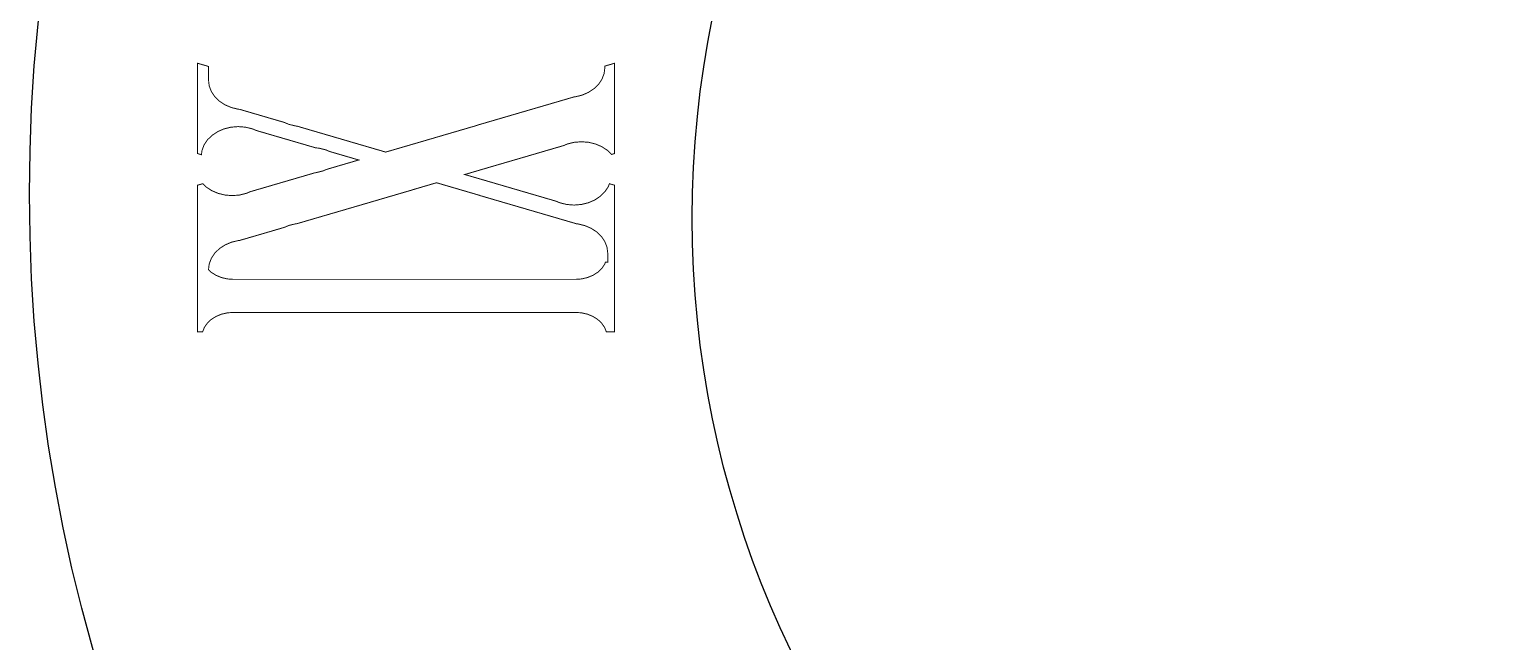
# Model space of a CAD drawing. Header units: millimetres. Extents: x 5 to 205, y 9 to 209.
# Drawn here: x 4.5 to 93.3, y 81.6 to 118.5 of the extents above; entities that cross this region are included whole.
import ezdxf

# ---------------------------------------------------------------- set-up
doc = ezdxf.new("R2010")
doc.units = ezdxf.units.MM

msp = doc.modelspace()

# ---------------------------------------------------------------- linework, layer by layer
at = {"color": 5}
for points in [[(14.64818315874497, 110.9897565157623, 0.056567808, 0.056567808, 0), (14.64818315874497, 116.4328873957622, 0.056567808, 0.056567808, 0), (14.86886603874496, 116.3686403557622, 0.056567808, 0.056567808, 0), (15.30612607074496, 116.2409065957622, 0.056567808, 0.056567808, 0), (15.30612607074496, 115.4224221157623, 0.056567808, 0.056567808, 0), (15.34733541474498, 115.0711542757623, 0.056567808, 0.056567808, 0), (15.39892312674497, 114.9354371557623, 0.056567808, 0.056567808, 0), (15.47522123874496, 114.7354729957623, 0.056567808, 0.056567808, 0), (15.68145803874499, 114.4237417957623, 0.056567808, 0.056567808, 0), (15.95787237474496, 114.1515472357622, 0.056567808, 0.056567808, 0), (16.29610072674497, 113.9287734757623, 0.056567808, 0.056567808, 0), (16.66941784674498, 113.7702467557623, 0.056567808, 0.056567808, 0), (16.68386392674498, 113.7637840357623, 0.056567808, 0.056567808, 0), (17.10048127074496, 113.6607606757622, 0.056567808, 0.056567808, 0), (17.17887026274498, 113.6546781157623, 0.056567808, 0.056567808, 0), (17.27581106274496, 113.6276867557623, 0.056567808, 0.056567808, 0), (19.33004363874496, 113.0251331557623, 0.056567808, 0.056567808, 0), (19.41877298274497, 113.0008029157622, 0.056567808, 0.056567808, 0), (19.62706264674498, 112.9384566757622, 0.056567808, 0.056567808, 0), (19.80646015074497, 112.8875152357623, 0.056567808, 0.056567808, 0), (19.88488715874496, 112.8624246757623, 0.056567808, 0.056567808, 0), (20.14476453474499, 112.7510377957622, 0.056567808, 0.056567808, 0), (20.56339672674498, 112.6502953957622, 0.056567808, 0.056567808, 0), (20.63558911074498, 112.6438326757622, 0.056567808, 0.056567808, 0), (20.73252991074495, 112.6149405157623, 0.056567808, 0.056567808, 0), (21.57610495074496, 112.3674563557622, 0.056567808, 0.056567808, 0), (23.72522546274499, 111.7386717157623, 0.056567808, 0.056567808, 0), (23.74586815074497, 111.7322089957622, 0.056567808, 0.056567808, 0), (25.98158911074498, 111.0783337957622, 0.056567808, 0.056567808, 0), (26.24557221474497, 111.1566467557622, 0.056567808, 0.056567808, 0), (27.56974552674497, 111.5425091557623, 0.056567808, 0.056567808, 0), (28.54941784674498, 111.8291497957622, 0.056567808, 0.056567808, 0), (29.46313240674497, 112.0975427557623, 0.056567808, 0.056567808, 0), (31.45136920674495, 112.6788073957622, 0.056567808, 0.056567808, 0), (31.44927832674497, 112.6852701157623, 0.056567808, 0.056567808, 0), (34.72040306274499, 113.6417526757622, 0.056567808, 0.056567808, 0), (35.54128255074496, 113.8816336357623, 0.056567808, 0.056567808, 0), (37.21600139874496, 114.3720400357622, 0.056567808, 0.056567808, 0), (37.31522315874498, 114.4013123557622, 0.056567808, 0.056567808, 0), (37.38517259874497, 114.4073949157622, 0.056567808, 0.056567808, 0), (37.80372875874496, 114.5085174757623, 0.056567808, 0.056567808, 0), (38.18959115874497, 114.6750275557623, 0.056567808, 0.056567808, 0), (38.52793355874496, 114.8981814757623, 0.056567808, 0.056567808, 0), (38.80621067874497, 115.1684752357622, 0.056567808, 0.056567808, 0), (39.01035659874497, 115.4779254757622, 0.056567808, 0.056567808, 0), (39.13847051874498, 115.8139869157622, 0.056567808, 0.056567808, 0), (39.18142859874497, 116.1648745957623, 0.056567808, 0.056567808, 0), (39.18142859874497, 116.2614352357623, 0.056567808, 0.056567808, 0), (39.76725515874498, 116.4328873957622, 0.056567808, 0.056567808, 0), (39.76725515874498, 110.9897565157623, 0.056567808, 0.056567808, 0), (39.60036491874498, 110.9422365157622, 0.056567808, 0.056567808, 0), (39.59200139874496, 110.9380547557623, 0.056567808, 0.056567808, 0), (39.34869899874499, 111.1771753957622, 0.056567808, 0.056567808, 0), (39.01035659874497, 111.3999491557622, 0.056567808, 0.056567808, 0), (38.62487435874498, 111.5653187557623, 0.056567808, 0.056567808, 0), (38.20821899874498, 111.6683421157622, 0.056567808, 0.056567808, 0), (37.77103499874498, 111.7014160357623, 0.056567808, 0.056567808, 0), (37.33575179874495, 111.6683421157622, 0.056567808, 0.056567808, 0), (36.91909643874499, 111.5653187557623, 0.056567808, 0.056567808, 0), (36.85522955874498, 111.5383273957622, 0.056567808, 0.056567808, 0), (36.77463563874498, 111.5033526757623, 0.056567808, 0.056567808, 0), (36.70240523874496, 111.4725597157622, 0.056567808, 0.056567808, 0), (35.54128255074496, 111.1338371557623, 0.056567808, 0.056567808, 0), (34.72040306274499, 110.8924355557622, 0.056567808, 0.056567808, 0), (34.15118949474497, 110.7259254757622, 0.056567808, 0.056567808, 0), (32.54653413474498, 110.2575683557622, 0.056567808, 0.056567808, 0), (31.00175397474499, 109.8040374757622, 0.056567808, 0.056567808, 0), (30.74187659874499, 109.7272451557623, 0.056567808, 0.056567808, 0), (32.02476453474495, 109.3539280357623, 0.056567808, 0.056567808, 0), (33.09928677474499, 109.0387753957623, 0.056567808, 0.056567808, 0), (34.89577087074496, 108.5130141157622, 0.056567808, 0.056567808, 0), (35.09581106274496, 108.4548496357623, 0.056567808, 0.056567808, 0), (36.25495691874498, 108.1149865957622, 0.056567808, 0.056567808, 0), (36.33136907874496, 108.0815325157622, 0.056567808, 0.056567808, 0), (36.47354891874497, 108.0218473957623, 0.056567808, 0.056567808, 0), (36.85522955874498, 107.9290883557622, 0.056567808, 0.056567808, 0), (36.89210507874496, 107.9203446757622, 0.056567808, 0.056567808, 0), (37.32738827874497, 107.8857501157623, 0.056567808, 0.056567808, 0), (37.76039051874498, 107.9203446757622, 0.056567808, 0.056567808, 0), (38.18122763874496, 108.0218473957623, 0.056567808, 0.056567808, 0), (38.18350859874495, 108.0241283557622, 0.056567808, 0.056567808, 0), (38.56709003874496, 108.1864566757622, 0.056567808, 0.056567808, 0), (38.90315147874497, 108.4115113957622, 0.056567808, 0.056567808, 0), (39.18142859874497, 108.6840861157623, 0.056567808, 0.056567808, 0), (39.35706251874498, 108.9460163557623, 0.056567808, 0.056567808, 0), (39.38785547874495, 108.9935363557623, 0.056567808, 0.056567808, 0), (39.45590411874498, 109.1729718757622, 0.056567808, 0.056567808, 0), (39.49315979874499, 109.1623273957622, 0.056567808, 0.056567808, 0), (39.55702667874497, 109.1436995557623, 0.056567808, 0.056567808, 0), (39.76725515874498, 109.0821136357622, 0.056567808, 0.056567808, 0), (39.76725515874498, 104.4392195557623, 0.056567808, 0.056567808, 0), (39.76953611874499, 104.4392195557623, 0.056567808, 0.056567808, 0), (39.76953611874499, 100.2380713957622, 0.056567808, 0.056567808, 0), (39.27456779874495, 100.2380713957622, 0.056567808, 0.056567808, 0), (39.16926347874497, 100.5079849957623, 0.056567808, 0.056567808, 0), (38.99400971874498, 100.7619318757623, 0.056567808, 0.056567808, 0), (38.82293771874497, 100.9265411557622, 0.056567808, 0.056567808, 0), (38.75869067874498, 100.9869865957623, 0.056567808, 0.056567808, 0), (38.47205003874495, 101.1702237157623, 0.056567808, 0.056567808, 0), (38.14435211874496, 101.3063209957622, 0.056567808, 0.056567808, 0), (37.78738187874496, 101.3884355557622, 0.056567808, 0.056567808, 0), (37.41824651874497, 101.4177078757623, 0.056567808, 0.056567808, 0), (16.80551512674496, 101.4177078757623, 0.056567808, 0.056567808, 0), (16.43634175074499, 101.3884355557622, 0.056567808, 0.056567808, 0), (16.07952357474498, 101.3063209957622, 0.056567808, 0.056567808, 0), (15.75159755874497, 101.1702237157623, 0.056567808, 0.056567808, 0), (15.54330789474499, 101.0360272357622, 0.056567808, 0.056567808, 0), (15.46491890274497, 100.9869865957623, 0.056567808, 0.056567808, 0), (15.39892312674497, 100.9246403557623, 0.056567808, 0.056567808, 0), (15.22982795874497, 100.7619318757623, 0.056567808, 0.056567808, 0), (15.05446015074497, 100.5079849957623, 0.056567808, 0.056567808, 0), (14.94930789474499, 100.2380713957622, 0.056567808, 0.056567808, 0), (14.64403941474497, 100.2380713957622, 0.056567808, 0.056567808, 0), (14.64403941474497, 104.4392195557623, 0.056567808, 0.056567808, 0), (14.64818315874497, 104.4392195557623, 0.056567808, 0.056567808, 0), (14.64818315874497, 109.0843945957623, 0.056567808, 0.056567808, 0), (14.83381528674499, 109.1376169957622, 0.056567808, 0.056567808, 0), (14.93695269474499, 109.1687901157622, 0.056567808, 0.056567808, 0), (14.95957221474497, 109.1744925157622, 0.056567808, 0.056567808, 0), (15.15759755874497, 108.9806109157622, 0.056567808, 0.056567808, 0), (15.39892312674497, 108.8224643557623, 0.056567808, 0.056567808, 0), (15.49586392674498, 108.7578371557623, 0.056567808, 0.056567808, 0), (15.88153624674496, 108.5932278757622, 0.056567808, 0.056567808, 0), (16.29819160674496, 108.4902045157623, 0.056567808, 0.056567808, 0), (16.73336075874497, 108.4548496357623, 0.056567808, 0.056567808, 0), (17.17058277474497, 108.4902045157623, 0.056567808, 0.056567808, 0), (17.58723813474497, 108.5932278757622, 0.056567808, 0.056567808, 0), (17.73158488674498, 108.6548137957623, 0.056567808, 0.056567808, 0), (17.80792101474498, 108.6882678757623, 0.056567808, 0.056567808, 0), (18.76904152674498, 108.9684457957622, 0.056567808, 0.056567808, 0), (18.96501400674499, 109.0262301157622, 0.056567808, 0.056567808, 0), (19.42903730274495, 109.1623273957622, 0.056567808, 0.056567808, 0), (20.16327832674497, 109.3767376357623, 0.056567808, 0.056567808, 0), (21.62351090274497, 109.8040374757622, 0.056567808, 0.056567808, 0), (21.72668632674498, 109.8344502757622, 0.056567808, 0.056567808, 0), (21.77618315874497, 109.8386320357623, 0.056567808, 0.056567808, 0), (22.19489138274498, 109.9401347557622, 0.056567808, 0.056567808, 0), (22.33718527074499, 110.0017206757622, 0.056567808, 0.056567808, 0), (22.40933963874497, 110.0325136357622, 0.056567808, 0.056567808, 0), (23.23021912674498, 110.2742953957622, 0.056567808, 0.056567808, 0), (23.57053835874496, 110.3731369957622, 0.056567808, 0.056567808, 0), (24.30892312674497, 110.5894480357622, 0.056567808, 0.056567808, 0), (24.35636709474498, 110.6023734757623, 0.056567808, 0.056567808, 0), (23.74586815074497, 110.7810486757623, 0.056567808, 0.056567808, 0), (22.59291890274497, 111.1174902757622, 0.056567808, 0.056567808, 0), (22.51042418274496, 111.1528451557622, 0.056567808, 0.056567808, 0), (22.37018315874497, 111.2148112357623, 0.056567808, 0.056567808, 0), (21.94942207074498, 111.3178345957622, 0.056567808, 0.056567808, 0), (21.77203941474497, 111.3319005157623, 0.056567808, 0.056567808, 0), (21.70193791074496, 111.3524291557623, 0.056567808, 0.056567808, 0), (20.13647704674497, 111.8109021157622, 0.056567808, 0.056567808, 0), (19.33004363874496, 112.0458409957623, 0.056567808, 0.056567808, 0), (18.46381106274496, 112.2990275557623, 0.056567808, 0.056567808, 0), (18.17298866274496, 112.3841833957622, 0.056567808, 0.056567808, 0), (18.09669055074497, 112.4168771557623, 0.056567808, 0.056567808, 0), (17.95230578274498, 112.4788432357622, 0.056567808, 0.056567808, 0), (17.53568843874495, 112.5799657957622, 0.056567808, 0.056567808, 0), (17.09839039074497, 112.6149405157623, 0.056567808, 0.056567808, 0), (16.66322123874496, 112.5799657957622, 0.056567808, 0.056567808, 0), (16.55392523874498, 112.5533545957622, 0.056567808, 0.056567808, 0), (16.24660389474497, 112.4788432357622, 0.056567808, 0.056567808, 0), (15.86093157474499, 112.3138537957622, 0.056567808, 0.056567808, 0), (15.52270322274498, 112.0891792357622, 0.056567808, 0.056567808, 0), (15.39892312674497, 111.9690486757623, 0.056567808, 0.056567808, 0), (15.30612607074496, 111.8789507557622, 0.056567808, 0.056567808, 0), (15.24423602274499, 111.8188854757622, 0.056567808, 0.056567808, 0), (15.03799922274496, 111.5094352357622, 0.056567808, 0.056567808, 0), (14.91216626274496, 111.1714729957623, 0.056567808, 0.056567808, 0), (14.88122123874496, 110.9217078757623, 0.056567808, 0.056567808, 0), (14.86886603874496, 110.9258896357622, 0.056567808, 0.056567808, 0), (14.64818315874497, 110.9897565157623, 0.056567808, 0.056567808, 0)], [(19.87659967074498, 106.5430249957622, 0.056567808, 0.056567808, 0), (19.80235442274497, 106.5202153957622, 0.056567808, 0.056567808, 0), (19.76730367074496, 106.5103312357622, 0.056567808, 0.056567808, 0), (19.62291890274497, 106.4685136357622, 0.056567808, 0.056567808, 0), (19.41877298274497, 106.4088285157623, 0.056567808, 0.056567808, 0), (19.18360600674499, 106.3384989157622, 0.056567808, 0.056567808, 0), (18.91958488674499, 106.2624669157623, 0.056567808, 0.056567808, 0), (18.76904152674498, 106.2172278757622, 0.056567808, 0.056567808, 0), (17.27581106274496, 105.7819446757622, 0.056567808, 0.056567808, 0), (17.17887026274498, 105.7530525157622, 0.056567808, 0.056567808, 0), (17.10048127074496, 105.7465897957622, 0.056567808, 0.056567808, 0), (16.68386392674498, 105.6458473957622, 0.056567808, 0.056567808, 0), (16.29610072674497, 105.4785769957622, 0.056567808, 0.056567808, 0), (15.95787237474496, 105.2561833957622, 0.056567808, 0.056567808, 0), (15.68145803874499, 104.9836086757623, 0.056567808, 0.056567808, 0), (15.47522123874496, 104.6745385957622, 0.056567808, 0.056567808, 0), (15.43811762274498, 104.5756969957622, 0.056567808, 0.056567808, 0), (15.39892312674497, 104.4722934757623, 0.056567808, 0.056567808, 0), (15.38652991074495, 104.4392195557623, 0.056567808, 0.056567808, 0), (15.34733541474498, 104.3358160357622, 0.056567808, 0.056567808, 0), (15.30612607074496, 103.9894902757623, 0.056567808, 0.056567808, 0), (15.39892312674497, 103.9009129957622, 0.056567808, 0.056567808, 0), (15.46491890274497, 103.8389469157623, 0.056567808, 0.056567808, 0), (15.75159755874497, 103.6553296357622, 0.056567808, 0.056567808, 0), (16.07952357474498, 103.5196125157622, 0.056567808, 0.056567808, 0), (16.43634175074499, 103.4344566757622, 0.056567808, 0.056567808, 0), (16.80551512674496, 103.4082256357622, 0.056567808, 0.056567808, 0), (37.41824651874497, 103.4082256357622, 0.056567808, 0.056567808, 0), (37.78738187874496, 103.4344566757622, 0.056567808, 0.056567808, 0), (38.14435211874496, 103.5196125157622, 0.056567808, 0.056567808, 0), (38.47205003874495, 103.6553296357622, 0.056567808, 0.056567808, 0), (38.75869067874498, 103.8389469157623, 0.056567808, 0.056567808, 0), (38.99400971874498, 104.0617206757623, 0.056567808, 0.056567808, 0), (39.16926347874497, 104.3175683557622, 0.056567808, 0.056567808, 0), (39.21678347874498, 104.4392195557623, 0.056567808, 0.056567808, 0), (39.35706251874498, 104.4392195557623, 0.056567808, 0.056567808, 0), (39.35706251874498, 104.9900713957622, 0.056567808, 0.056567808, 0), (39.31372427874496, 105.3405789157623, 0.056567808, 0.056567808, 0), (39.18561035874499, 105.6766403557622, 0.056567808, 0.056567808, 0), (38.97956363874498, 105.9860905957622, 0.056567808, 0.056567808, 0), (38.70318731874498, 106.2582851557623, 0.056567808, 0.056567808, 0), (38.36484491874496, 106.4810589157622, 0.056567808, 0.056567808, 0), (37.97936267874496, 106.6479491557623, 0.056567808, 0.056567808, 0), (37.56042635874496, 106.7494518757623, 0.056567808, 0.056567808, 0), (37.48211339874499, 106.7551542757623, 0.056567808, 0.056567808, 0), (37.38517259874497, 106.7844265957622, 0.056567808, 0.056567808, 0), (35.09581106274496, 107.4546486757623, 0.056567808, 0.056567808, 0), (34.89577087074496, 107.5124329957622, 0.056567808, 0.056567808, 0), (34.03569688674497, 107.7640989157622, 0.056567808, 0.056567808, 0), (31.62457010274496, 108.4696758757622, 0.056567808, 0.056567808, 0), (31.62669899874499, 108.4753782757622, 0.056567808, 0.056567808, 0), (31.39776664674496, 108.5415261157622, 0.056567808, 0.056567808, 0), (29.82816203874497, 109.0011395557623, 0.056567808, 0.056567808, 0), (29.05476453474498, 109.2284752357622, 0.056567808, 0.056567808, 0), (29.04233330274496, 109.2303760357623, 0.056567808, 0.056567808, 0), (29.03412184674497, 109.2284752357622, 0.056567808, 0.056567808, 0), (28.30813029474499, 109.0159657957622, 0.056567808, 0.056567808, 0), (27.66254258274497, 108.8258857957622, 0.056567808, 0.056567808, 0), (27.66459544674498, 108.8224643557623, 0.056567808, 0.056567808, 0), (26.18375819874498, 108.3887017957623, 0.056567808, 0.056567808, 0), (26.13422335074497, 108.3746358757623, 0.056567808, 0.056567808, 0), (24.86376664674496, 108.0013187557622, 0.056567808, 0.056567808, 0), (23.23021912674498, 107.5230774757622, 0.056567808, 0.056567808, 0), (21.57610495074496, 107.0402742757623, 0.056567808, 0.056567808, 0), (20.73876453474498, 106.7946909157623, 0.056567808, 0.056567808, 0), (20.64182373474497, 106.7657987557623, 0.056567808, 0.056567808, 0), (20.56339672674498, 106.7593360357622, 0.056567808, 0.056567808, 0), (20.14476453474499, 106.6563126757623, 0.056567808, 0.056567808, 0), (19.87659967074498, 106.5430249957622, 0.056567808, 0.056567808, 0)]]:
    msp.add_lwpolyline(points, format="xyseb", close=True, dxfattribs=at)
msp.add_circle((104.5200576389576, 108.5861457850608), 100)
msp.add_circle((104.4463049044653, 107.0894146095051), 60, dxfattribs=at)

doc.saveas('drawing.dxf')
